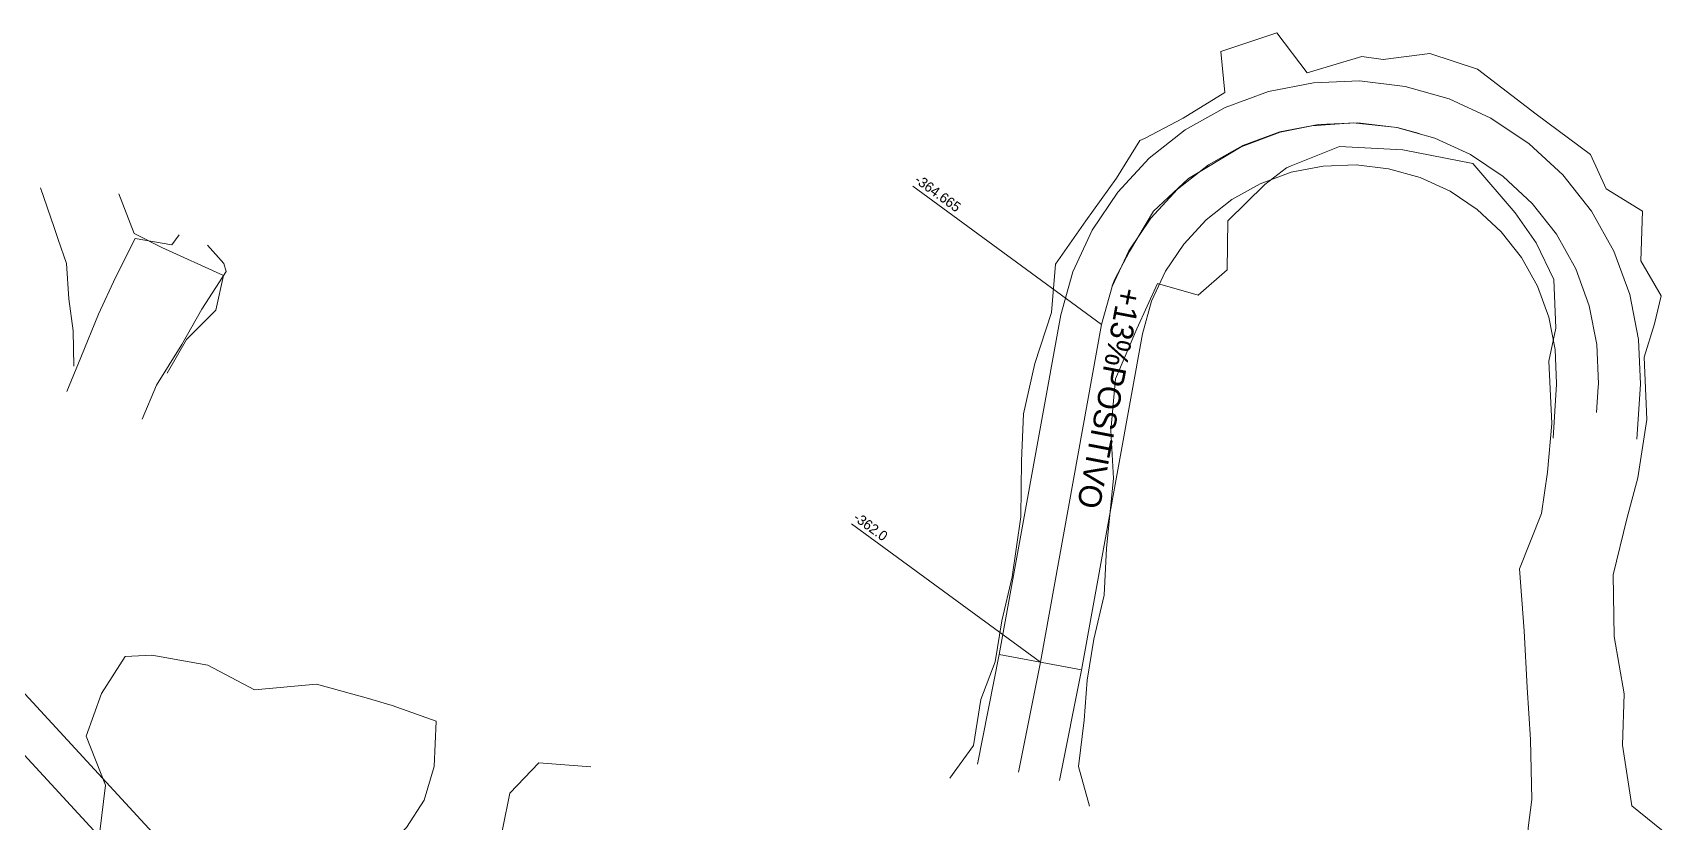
# Model space of a CAD drawing. Extents: x 0 to 99091, y -1812 to 13278.
# Drawn here: x 9961.4 to 10059.2, y 10159.7 to 10206.9 of the extents above; entities that cross this region are included whole.
import ezdxf

# ---------------------------------------------------------------- set-up
doc = ezdxf.new("R2010")
doc.units = 0
doc.header["$MEASUREMENT"] = 0
for name, color, linetype in [('abajo', 7, 'Continuous'), ('arriba', 7, 'Continuous'), ('F-440-8648-EW-SCR', 1, 'Continuous'), ('F-460-8340-EW-SCR', 5, 'Continuous'), ('proy82- 480', 7, 'Continuous')]:
    doc.layers.add(name, color=color, linetype=linetype)

msp = doc.modelspace()

# ---------------------------------------------------------------- linework, layer by layer
at = {"color": 4, "linetype": 'Continuous', "lineweight": 0, "ltscale": 5, "flags": 128}
msp.add_lwpolyline([(10044.213, 10200.87), (10042.914, 10201.24), (10040.27, 10201.518), (10037.812, 10201.333), (10035.91, 10200.962), (10033.59, 10200.082), (10030.436, 10198.183), (10028.349, 10196.237), (10026.911, 10193.829), (10026.03, 10192.161), (10025.882, 10191.776)], dxfattribs=at)
at = {"layer": 'abajo', "color": 5, "linetype": 'Continuous', "lineweight": 0}
for points in [[(9961.817, 10197.625, -368.703), (9962.64, 10195.263, -368.791), (9962.886, 10194.545, -368.748), (9963.377, 10193.108, -368.863), (9963.517, 10190.998, -368.734), (9963.771, 10189.079, -368.69), (9963.811, 10186.977, -368.761)], [(9966.504, 10197.267, -368.703), (9967.426, 10194.897, -368.791), (9969.067, 10194.072, -368.748), (9972.75, 10192.391, -368.863), (9972.291, 10190.327, -368.734), (9970.551, 10188.561, -368.69), (9969.395, 10186.55, -368.761)], [(9970.104, 10194.819, -368.68), (9969.676, 10194.229, -368.679), (9967.472, 10194.606, -368.778), (9966.301, 10192.266, -368.772), (9965.292, 10190.079, -368.666), (9964.24, 10187.482, -368.459), (9963.394, 10185.449, -368.454)], [(9971.795, 10194.203, -368.68), (9972.777, 10193.101, -368.679), (9972.922, 10192.622, -368.778), (9971.469, 10190.384, -368.772), (9970.272, 10188.266, -368.666), (9968.751, 10185.84, -368.459), (9967.904, 10183.807, -368.454)]]:
    msp.add_polyline3d(points, dxfattribs=at)
at = {"layer": 'arriba', "color": 5, "linetype": 'Continuous', "lineweight": 0}
for points in [[(9961.817, 10197.625, -364.103), (9962.64, 10195.263, -364.491), (9962.886, 10194.545, -364.548), (9963.377, 10193.108, -364.563), (9963.517, 10190.998, -364.934), (9963.771, 10189.079, -364.39), (9963.811, 10186.977, -364.561)], [(9966.504, 10197.267, -364.103), (9967.426, 10194.897, -364.491), (9969.067, 10194.072, -364.548), (9972.75, 10192.391, -364.563), (9972.291, 10190.327, -364.934), (9970.551, 10188.561, -364.39), (9969.395, 10186.55, -364.561)], [(9970.104, 10194.819, -364.98), (9969.676, 10194.229, -364.979), (9967.472, 10194.606, -364.778), (9966.301, 10192.266, -364.772), (9965.292, 10190.079, -364.866), (9964.24, 10187.482, -364.859), (9963.394, 10185.449, -364.654)], [(9971.795, 10194.203, -364.98), (9972.777, 10193.101, -364.979), (9972.922, 10192.622, -364.778), (9971.469, 10190.384, -364.772), (9970.272, 10188.266, -364.866), (9968.751, 10185.84, -364.859), (9967.904, 10183.807, -364.654)]]:
    msp.add_polyline3d(points, dxfattribs=at)
at = {"layer": 'F-440-8648-EW-SCR', "color": 1, "linetype": 'Continuous', "lineweight": 0, "flags": 128}
for points, elevation in [([(9985.468, 10165.76), (9982.837, 10166.699), (9981.295, 10167.163), (9978.319, 10167.969), (9974.619, 10167.625), (9971.825, 10169.107), (9968.483, 10169.702), (9966.876, 10169.63), (9965.468, 10167.413), (9964.546, 10164.874), (9965.707, 10161.938), (9965.374, 10159.173), (9965.206, 10157.632), (9967.012, 10156.381), (9969.027, 10155.87), (9971.028, 10155.658), (9973.343, 10155.674), (9977.93, 10155.87), (9980.847, 10156.991), (9982.285, 10157.954), (9983.688, 10159.398), (9984.747, 10161.044), (9984.747, 10161.044)], -361.91), ([(9985.468, 10165.76), (9985.351, 10163.054), (9984.747, 10161.044)], -361.91), ([(9989.155, 10158.131), (9989.462, 10159.38), (9989.877, 10161.457), (9991.612, 10163.263), (9994.708, 10163.03)], -362.022)]:
    msp.add_lwpolyline(points, dxfattribs=dict(at, elevation=elevation))
at = {"layer": 'F-460-8340-EW-SCR', "linetype": 'Continuous', "lineweight": 0}
for points in [[(10022.494, 10193.068, -361.284), (10024.294, 10195.664, -361.627), (10026.123, 10198.208, -361.712), (10027.535, 10200.46, -362.063), (10027.81, 10200.58, -362.083), (10030.107, 10201.8, -362.061), (10032.599, 10203.324, -362.159), (10032.362, 10205.781, -362.369), (10035.72, 10206.894, -362.39), (10037.532, 10204.493, -362.902), (10040.801, 10205.482, -363.334)], [(10022.494, 10193.068, -365.424), (10024.294, 10195.664, -365.227), (10026.123, 10198.208, -365.712), (10027.535, 10200.46, -366.363), (10027.81, 10200.58, -366.383), (10030.107, 10201.8, -366.561), (10032.599, 10203.324, -366.759), (10032.362, 10205.781, -366.869), (10035.72, 10206.894, -366.89), (10037.532, 10204.493, -367.102), (10040.801, 10205.482, -367.334)], [(10040.801, 10205.482, -363.334), (10042.08, 10205.291, -363.561), (10044.867, 10205.656, -363.859), (10047.71, 10204.722, -363.997)], [(10040.801, 10205.482, -367.334), (10042.08, 10205.291, -367.961), (10044.867, 10205.656, -367.659), (10047.71, 10204.722, -367.997)], [(10047.71, 10204.722, -363.997), (10051.224, 10202.02, -364.377), (10054.465, 10199.616, -364.549), (10055.406, 10197.576, -364.758), (10057.577, 10196.233, -365.087), (10057.469, 10193.26, -364.606), (10058.69, 10191.184, -365.134)], [(10047.71, 10204.722, -367.997), (10051.224, 10202.02, -368.077), (10054.465, 10199.616, -368.649), (10055.406, 10197.576, -369.458), (10057.577, 10196.233, -368.987), (10057.469, 10193.26, -369.406), (10058.69, 10191.184, -369.734)], [(10031.022, 10191.216, -362.063), (10032.746, 10192.73, -362.083), (10032.786, 10195.659, -362.061), (10034.998, 10197.824, -362.159), (10036.301, 10198.829, -362.369), (10036.576, 10198.948, -362.39), (10039.451, 10200.093, -362.902), (10043.239, 10199.891, -363.334)], [(10031.022, 10191.216, -366.363), (10032.746, 10192.73, -366.383), (10032.786, 10195.659, -366.561), (10034.998, 10197.824, -366.759), (10036.301, 10198.829, -366.869), (10036.576, 10198.948, -366.89), (10039.451, 10200.093, -367.102), (10043.239, 10199.891, -367.334)], [(10043.239, 10199.891, -363.334), (10043.239, 10199.891, -363.334), (10043.239, 10199.891, -363.334), (10047.422, 10199.09, -364.377)], [(10043.239, 10199.891, -367.334), (10043.239, 10199.891, -367.334), (10043.239, 10199.891, -367.334), (10047.422, 10199.09, -368.077)], [(10047.422, 10199.09, -364.377), (10049.95, 10196.137, -364.549), (10051.208, 10194.341, -364.758), (10052.27, 10192.144, -365.087), (10052.392, 10189.25, -365.014)], [(10047.422, 10199.09, -368.077), (10049.95, 10196.137, -368.649), (10051.208, 10194.341, -369.458), (10052.27, 10192.144, -368.987), (10052.392, 10189.25, -370.014)], [(10020.422, 10177.979, -359.428), (10020.449, 10181.314, -359.885), (10020.579, 10184.123, -360.388), (10021.256, 10187.131, -359.924), (10022.247, 10190.18, -360.97), (10022.494, 10193.068, -361.284), (10022.494, 10193.068, -361.284), (10022.494, 10193.068, -361.284)], [(10020.422, 10177.979, -363.828), (10020.449, 10181.314, -364.085), (10020.579, 10184.123, -364.488), (10021.256, 10187.131, -364.824), (10022.247, 10190.18, -365.17), (10022.494, 10193.068, -365.424), (10022.494, 10193.068, -365.424), (10022.494, 10193.068, -365.424)], [(10025.543, 10176.091, -359.392), (10025.949, 10180.261, -359.885), (10025.785, 10183.127, -360.388), (10026.069, 10186.21, -359.924), (10027.354, 10189.203, -360.97), (10028.584, 10191.903, -361.284), (10031.022, 10191.216, -362.063), (10031.022, 10191.216, -362.063)], [(10025.543, 10176.091, -363.492), (10025.949, 10180.261, -364.085), (10025.785, 10183.127, -364.488), (10026.069, 10186.21, -364.824), (10027.354, 10189.203, -365.17), (10028.584, 10191.903, -365.424), (10031.022, 10191.216, -366.363), (10031.022, 10191.216, -366.363)], [(10058.69, 10191.184, -365.134), (10058.286, 10189.51, -365.014), (10057.674, 10187.518, -365.394), (10057.838, 10183.79, -366.416)], [(10058.69, 10191.184, -369.734), (10058.286, 10189.51, -370.014), (10057.674, 10187.518, -370.394), (10057.838, 10183.79, -370.416)], [(10052.392, 10189.25, -365.014), (10051.979, 10187.266, -365.394), (10052.143, 10183.539, -366.416)], [(10052.392, 10189.25, -370.014), (10051.979, 10187.266, -370.394), (10052.143, 10183.539, -370.416)], [(10057.838, 10183.79, -366.416), (10057.287, 10180.294, -366.797), (10056.63, 10177.846, -367.671), (10055.817, 10174.512, -367.945), (10055.882, 10170.822, -368.051), (10056.466, 10167.399, -368.524), (10056.37, 10164.318, -368.364), (10056.941, 10160.696, -368.86), (10059.229, 10158.857, -369.046), (10059.21, 10158.559, -369.079), (10056.557, 10156.238, -369.654), (10055.764, 10154.795, -369.918), (10055.745, 10154.497, -369.951), (10055.587, 10153.239, -371.144)], [(10057.838, 10183.79, -370.416), (10057.287, 10180.294, -371.097), (10056.63, 10177.846, -371.371), (10055.817, 10174.512, -371.645), (10055.882, 10170.822, -371.951), (10056.466, 10167.399, -372.724), (10056.37, 10164.318, -373.064), (10056.941, 10160.696, -373.36), (10059.229, 10158.857, -373.846), (10059.21, 10158.559, -373.879), (10056.557, 10156.238, -374.254), (10055.764, 10154.795, -374.418), (10055.745, 10154.497, -374.451), (10055.587, 10153.239, -375.044)], [(10052.143, 10183.539, -366.416), (10051.898, 10180.637, -366.797), (10051.54, 10178.17, -367.671), (10050.228, 10174.867, -367.945), (10050.493, 10171.166, -368.051), (10050.678, 10167.767, -368.524), (10050.881, 10164.667, -368.364), (10050.953, 10161.077, -368.86), (10050.746, 10159.397, -369.046), (10050.727, 10159.099, -369.079), (10050.669, 10156.613, -369.654), (10048.578, 10155.252, -369.918), (10048.56, 10154.955, -369.951), (10050.417, 10152.645, -370.393)], [(10052.143, 10183.539, -370.416), (10051.898, 10180.637, -371.097), (10051.54, 10178.17, -371.371), (10050.228, 10174.867, -371.645), (10050.493, 10171.166, -371.951), (10050.678, 10167.767, -372.724), (10050.881, 10164.667, -373.064), (10050.953, 10161.077, -373.36), (10050.746, 10159.397, -373.846), (10050.727, 10159.099, -373.879), (10050.669, 10156.613, -374.254), (10048.578, 10155.252, -374.418), (10048.56, 10154.955, -374.451), (10050.417, 10152.645, -374.693)], [(10020.422, 10177.979, -359.428), (10019.899, 10174.377, -359.387), (10019.277, 10171.765, -358.892), (10018.889, 10169.308, -358.12), (10018.031, 10167.046, -357.658), (10017.585, 10164.297, -357.553), (10016.177, 10162.348, -357.513)], [(10020.422, 10177.979, -363.828), (10019.899, 10174.377, -363.287), (10019.277, 10171.765, -362.892), (10018.889, 10169.308, -362.42), (10018.031, 10167.046, -362.058), (10017.585, 10164.297, -361.953), (10016.177, 10162.348, -362.013)], [(10025.543, 10176.091, -359.392), (10025.391, 10173.283, -359.387), (10024.769, 10170.67, -358.892), (10024.381, 10168.214, -358.12), (10024.209, 10165.815, -357.658), (10023.862, 10163.047, -357.553), (10024.513, 10160.687, -357.513)], [(10025.543, 10176.091, -363.492), (10025.391, 10173.283, -363.287), (10024.769, 10170.67, -362.892), (10024.381, 10168.214, -362.42), (10024.209, 10165.815, -362.058), (10023.862, 10163.047, -361.953), (10024.513, 10160.687, -362.013)]]:
    msp.add_polyline3d(points, dxfattribs=at)
at = {"layer": 'proy82- 480', "color": 3, "linetype": 'Continuous', "lineweight": 0, "flags": 128}
for points in [[(10057.235, 10182.611), (10057.426, 10185.591), (10057.443, 10185.898), (10057.341, 10188.564), (10056.804, 10191.258), (10055.859, 10193.836), (10054.516, 10196.242), (10052.813, 10198.4), (10050.806, 10200.267), (10048.513, 10201.8), (10046.016, 10202.943), (10043.382, 10203.689), (10040.651, 10204.016), (10037.911, 10203.911), (10035.212, 10203.385), (10032.632, 10202.428), (10030.239, 10201.097), (10028.078, 10199.391), (10026.213, 10197.375), (10024.684, 10195.1), (10023.528, 10192.601), (10022.802, 10190.035), (10019.124, 10169.747), (10017.818, 10163.199)], [(10052.228, 10182.669), (10052.434, 10185.889), (10052.437, 10185.942), (10052.359, 10187.976), (10051.976, 10189.902), (10051.301, 10191.744), (10050.344, 10193.458), (10049.127, 10195), (10047.694, 10196.333), (10046.067, 10197.42), (10044.284, 10198.237), (10042.398, 10198.771), (10040.449, 10199.004), (10038.489, 10198.929), (10036.568, 10198.555), (10034.728, 10197.872), (10033.021, 10196.923), (10031.482, 10195.709), (10030.147, 10194.265), (10029.056, 10192.64), (10028.232, 10190.859), (10027.678, 10188.905), (10024.036, 10168.813), (10022.722, 10162.221)], [(9959.028, 10169.376), (9980.742, 10145.827), (9984.838, 10145.105), (9988.971, 10144.436), (9992.915, 10143.354), (10000, 10141.471)]]:
    msp.add_lwpolyline(points, dxfattribs=at)
at = {"layer": 'proy82- 480', "color": 1, "linetype": 'Continuous', "lineweight": 0, "flags": 128}
for points, elevation in [([(10054.831, 10184.198), (10054.93, 10185.74), (10054.94, 10185.92), (10054.85, 10188.27), (10054.39, 10190.58), (10053.58, 10192.79), (10052.43, 10194.85), (10050.97, 10196.7), (10049.25, 10198.3), (10047.29, 10199.61), (10045.15, 10200.59), (10042.89, 10201.23), (10040.55, 10201.51), (10038.2, 10201.42), (10035.89, 10200.97), (10033.68, 10200.15), (10031.63, 10199.01), (10029.78, 10197.55), (10028.18, 10195.82), (10026.87, 10193.87), (10025.88, 10191.73), (10025.24, 10189.47), (10021.58, 10169.28), (10020.27, 10162.71)], -361.977), ([(10025.24, 10189.47), (10013.951, 10197.723)], -361.977), ([(10021.582, 10169.291), (10010.293, 10177.544)], -361.977), ([(10024.04, 10168.834), (10019.124, 10169.747)], -361.977), ([(9957.348, 10167.51), (9982.557, 10140.17), (9984.197, 10138.49), (9985.354, 10136.844), (9985.554, 10136.56), (9986.592, 10134.45), (9987.287, 10132.2), (9987.622, 10129.87), (9987.588, 10127.52), (9987.187, 10125.2), (9982.427, 10087.27)], -375.634)]:
    msp.add_lwpolyline(points, dxfattribs=dict(at, elevation=elevation))

# ---------------------------------------------------------------- texts
at = {"color": 5, "linetype": 'Continuous', "lineweight": 0, "insert": (10027.626, 10191.49, -504.442), "char_height": 1.36777, "width": 15.708, "attachment_point": 1, "rotation": 259.16235}
msp.add_mtext('+13%POSITIVO', dxfattribs=at)
at = {"layer": 'proy82- 480', "color": 1, "linetype": 'Continuous', "lineweight": 0, "char_height": 0.5948, "width": 6.72416, "attachment_point": 1, "rotation": 323.93648}
for s, insert in [('-364.665', (10014.362, 10198.471)), ('-362.0', (10010.704, 10178.292))]:
    msp.add_mtext(s, dxfattribs=dict(at, insert=insert))

doc.saveas('drawing.dxf')
